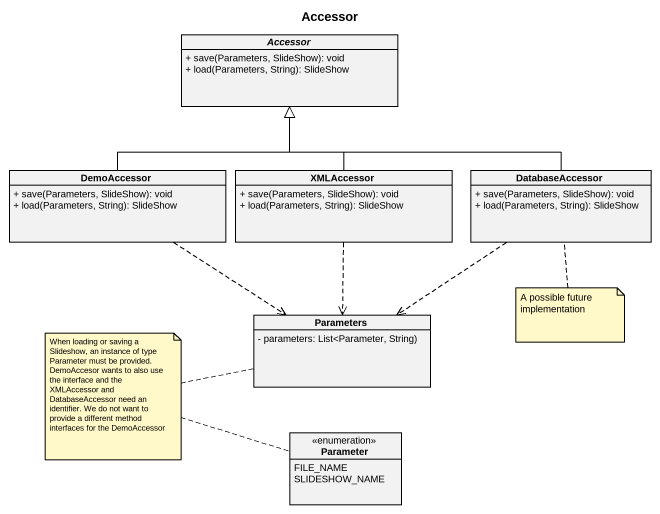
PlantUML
@startuml
title Accessor
hide circle
hide empty members
skinparam classAttributeIconSize 0
abstract class Accessor {
  + save(Parameters, SlideShow): void
  + load(Parameters, String): SlideShow
}
class DemoAccessor {
  + save(Parameters, SlideShow): void
  + load(Parameters, String): SlideShow
}
class XMLAccessor {
  + save(Parameters, SlideShow): void
  + load(Parameters, String): SlideShow
}
class DatabaseAccessor {
  + save(Parameters, SlideShow): void
  + load(Parameters, String): SlideShow
}
class Parameters {
  - parameters: List<Parameter, String)
}
enum Parameter {
  FILE_NAME
  SLIDESHOW_NAME
}
DemoAccessor -up-|> Accessor
DemoAccessor ..> Parameters
XMLAccessor -up-|> Accessor
XMLAccessor ..> Parameters
DatabaseAccessor -left-|> Accessor
DatabaseAccessor ..> Parameters
note bottom of DatabaseAccessor : A possible future implementation
note as N2
  When loading or saving a Slideshow, an instance of type Parameter must be provided. DemoAccesor wants to also use the interface and the XMLAccessor and DatabaseAccessor need an identifier. We do not want to provide a different method interfaces for the DemoAccessor
end note
N2 .. Parameters
N2 .. Parameter
@enduml
